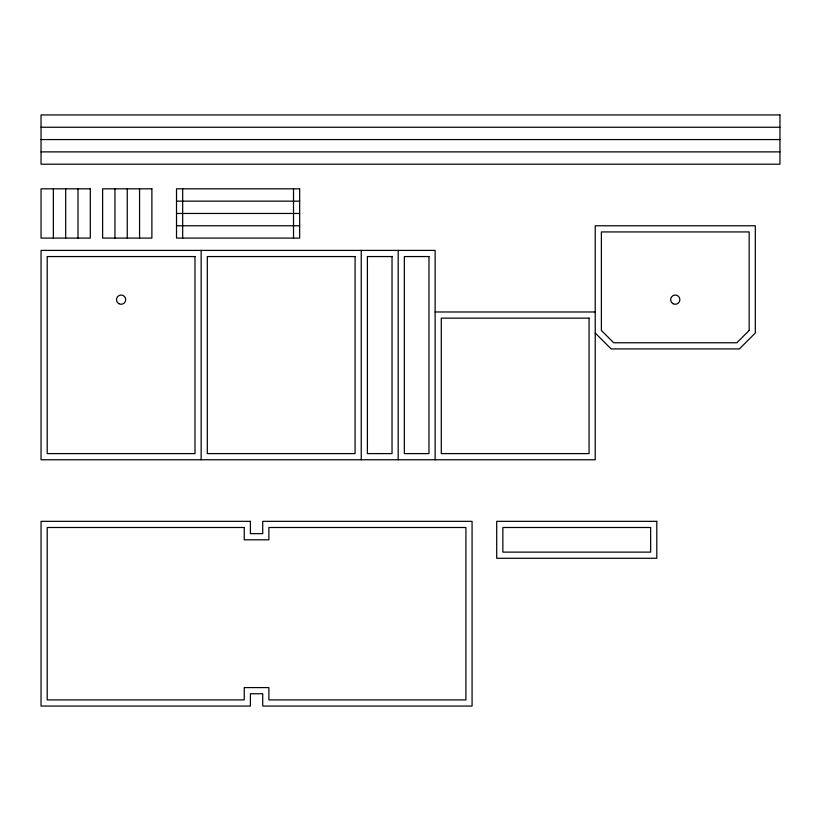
<?xml version="1.0" encoding="UTF-8"?>
<svg xmlns="http://www.w3.org/2000/svg" width="821" height="821" viewBox="0 0 821 821"><rect width="100%" height="100%" fill="white"/><g stroke="black" fill="none" stroke-linecap="round" stroke-linejoin="round"><path stroke-width="1.23" d="M41.05 127.255L779.95 127.255M41.05 139.57L779.95 139.57M41.05 151.885L779.95 151.885M176.515 201.145L299.665 201.145M176.515 213.46L299.665 213.46M176.515 225.775L299.665 225.775M435.13 311.98L595.225 311.98M595.225 333.008L611.142 348.925L739.403 348.925L755.32 333.008L755.32 225.775L595.225 225.775L595.225 459.76L41.05 459.76L41.05 250.405L435.13 250.405L435.13 459.76M398.185 250.405L398.185 459.76M361.24 250.405L361.24 459.76M293.508 188.83L293.508 238.09M201.145 250.405L201.145 459.76M182.673 188.83L182.673 238.09M139.57 188.83L139.57 238.09M127.255 188.83L127.255 238.09M114.94 188.83L114.94 238.09M77.995 188.83L77.995 238.09M65.68 188.83L65.68 238.09M53.365 188.83L53.365 238.09M749.163 330.453L736.848 342.768L613.698 342.768L601.383 330.453L601.383 231.933L749.163 231.933L749.163 330.453M779.95 114.94L41.05 114.94L41.05 164.2L779.95 164.2L779.95 114.94M90.31 188.83L41.05 188.83L41.05 238.09L90.31 238.09L90.31 188.83M151.885 188.83L102.625 188.83L102.625 238.09L151.885 238.09L151.885 188.83M299.665 188.83L176.515 188.83L176.515 238.09L299.665 238.09L299.665 188.83M194.988 256.562L47.208 256.562L47.208 453.603L194.988 453.603L194.988 256.562M355.083 256.562L207.303 256.562L207.303 453.603L355.083 453.603L355.083 256.562M392.028 256.562L367.398 256.562L367.398 453.603L392.028 453.603L392.028 256.562M428.973 256.562L404.343 256.562L404.343 453.603L428.973 453.603L428.973 256.562M589.068 318.138L441.288 318.138L441.288 453.603L589.068 453.603L589.068 318.138M250.405 521.335L41.05 521.335L41.05 706.06L250.405 706.06L250.405 693.745L262.72 693.745L262.72 706.06L472.075 706.06L472.075 521.335L262.72 521.335L262.72 533.65L250.405 533.65L250.405 521.335M656.8 521.335L496.705 521.335L496.705 558.28L656.8 558.28L656.8 521.335M244.248 527.493L47.208 527.493L47.208 699.903L244.248 699.903L244.248 687.588L268.878 687.588L268.878 699.903L465.918 699.903L465.918 527.493L268.878 527.493L268.878 539.808L244.248 539.808L244.248 527.493M650.643 527.493L502.863 527.493L502.863 552.123L650.643 552.123L650.643 527.493M118.788 303.667A4.618 4.618 0 0 0 125.716 299.665A4.618 4.618 0 0 0 118.788 295.663A4.618 4.618 0 0 0 118.788 303.667M672.963 303.667A4.618 4.618 0 0 0 679.891 299.665A4.618 4.618 0 0 0 672.963 295.663A4.618 4.618 0 0 0 672.963 303.667"/></g></svg>
